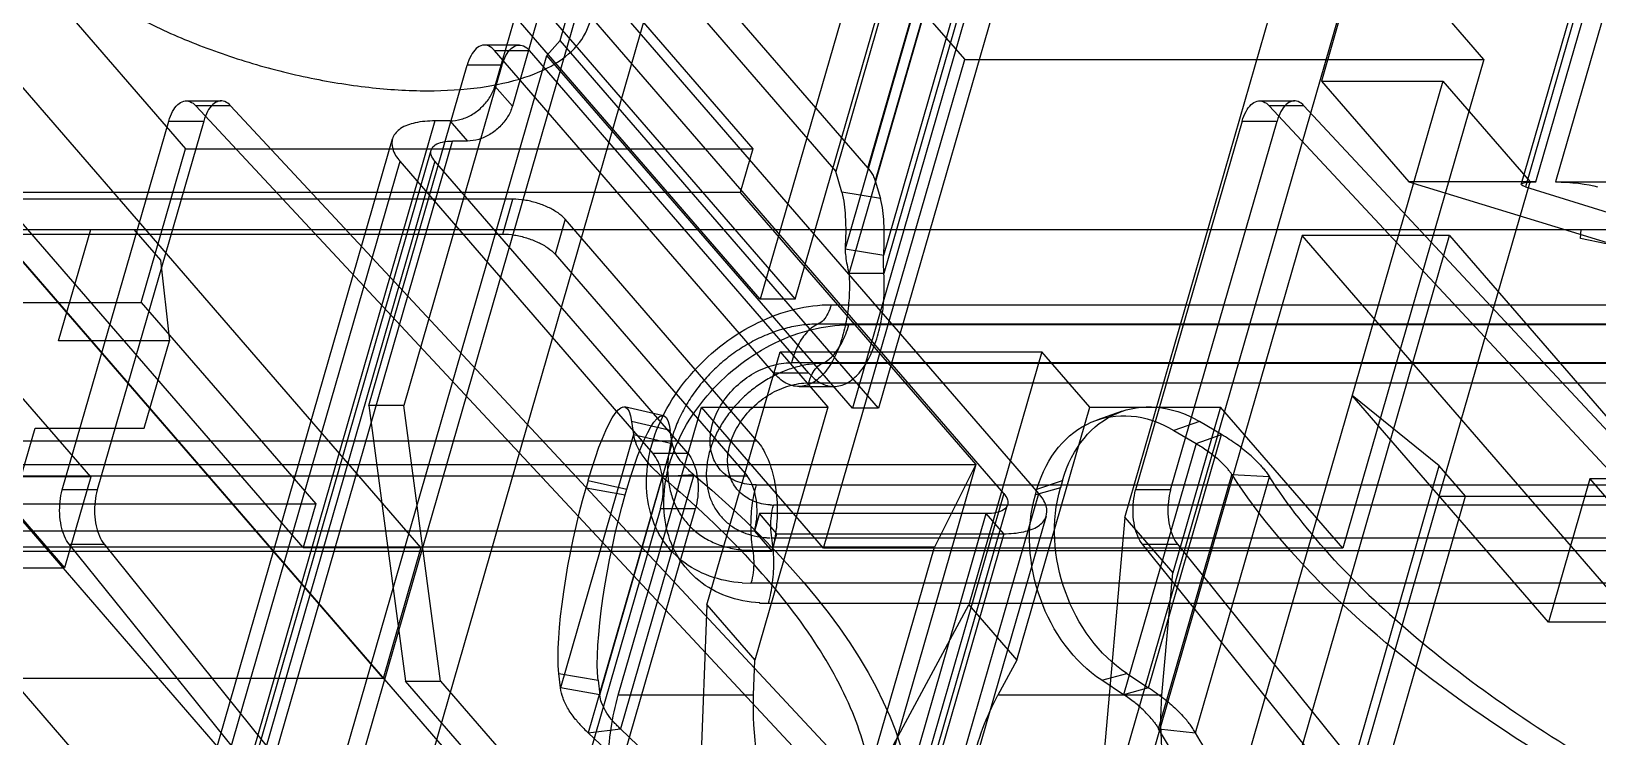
# Model space of a CAD drawing. Header units: millimetres. Extents: x -1 to 407, y -1 to 283.
# Drawn here: x 203.878 to 205.821, y 180.721 to 181.595 of the extents above; entities that cross this region are included whole.
import ezdxf

# ---------------------------------------------------------------- set-up
doc = ezdxf.new("R2010")
doc.units = ezdxf.units.MM
doc.header["$LTSCALE"] = 23.1
doc.layers.get('0').update_dxf_attribs({"linetype": 'CONTINUOUS'})
for name, color, linetype in [('001-PCB', 7, 'CONTINUOUS'), ('_242707', 7, 'CONTINUOUS'), ('_307065', 7, 'CONTINUOUS')]:
    doc.layers.add(name, color=color, linetype=linetype)

msp = doc.modelspace()

# ---------------------------------------------------------------- linework, layer by layer
at = {"color": 6, "linetype": 'Continuous'}
for p, q in [((204.7878, 182.4254), (204.1566, 180.2387)), ((204.2744, 180.347), (204.8744, 182.4254)), ((204.5341, 181.584), (204.7716, 182.4067)), ((205.1075, 182.3889), (204.7825, 181.2631)), ((204.8258, 181.2631), (205.1508, 182.3889)), ((205.1543, 182.3849), (204.8761, 181.4214)), ((204.9159, 181.4255), (205.1941, 182.3889)), ((205.2033, 182.3732), (204.9252, 181.4097)), ((205.174, 182.3172), (204.8877, 181.3254)), ((204.8926, 181.2947), (205.1849, 182.3072)), ((204.9356, 181.3176), (205.2222, 182.3101)), ((205.2282, 182.3072), (204.9359, 181.2947)), ((205.2347, 180.9923), (205.616, 182.3129)), ((205.7037, 182.3129), (205.4787, 181.5335)), ((203.3659, 182.2621), (204.0695, 181.4496)), ((204.0695, 182.2621), (204.7732, 181.4496)), ((205.9466, 182.1688), (205.7264, 181.4059)), ((205.7445, 181.4085), (205.9664, 182.1771)), ((205.9911, 182.1771), (205.7692, 181.4085)), ((205.9499, 182.1586), (205.7317, 181.4025)), ((204.2154, 180.955), (203.3277, 181.98)), ((204.3616, 180.955), (203.4739, 181.98)), ((205.0846, 181.0222), (204.2554, 181.9797)), ((205.1279, 181.0222), (204.2987, 181.9797)), ((205.1343, 181.9504), (204.8968, 181.1277)), ((205.1667, 181.9504), (204.9292, 181.1277)), ((203.952, 181.0426), (203.2809, 181.8176)), ((203.427, 181.8176), (204.3147, 180.7926)), ((204.5371, 181.813), (204.8761, 181.4214)), ((204.5804, 181.813), (204.9159, 181.4255)), ((203.2159, 181.7425), (203.9195, 180.93)), ((203.493, 181.7425), (204.4889, 180.5925)), ((204.8845, 181.7354), (205.0361, 181.5604)), ((205.6802, 181.5604), (205.5286, 181.7354)), ((205.5253, 181.7027), (205.2297, 180.6786)), ((204.4909, 181.6573), (204.4534, 181.5274)), ((204.7825, 181.2631), (204.4469, 181.6506)), ((204.4902, 181.6506), (204.8258, 181.2631)), ((204.5125, 181.6323), (204.475, 181.5024)), ((204.5179, 181.5652), (204.5341, 181.584)), ((204.9292, 181.1277), (204.5341, 181.584)), ((204.1241, 180.2012), (204.5179, 181.5652)), ((204.4837, 181.5782), (204.4404, 181.5782)), ((204.7993, 181.1715), (204.4529, 181.5715)), ((204.4529, 181.5715), (204.4962, 181.5715)), ((204.8426, 181.1715), (204.4962, 181.5715)), ((204.8968, 181.1277), (204.5179, 181.5652)), ((204.8611, 180.9542), (205.0361, 181.5604)), ((205.0361, 181.5604), (205.6802, 181.5604)), ((205.6802, 181.5604), (205.5052, 180.9542)), ((204.2969, 181.131), (204.4188, 181.5532)), ((204.4621, 181.5532), (204.3402, 181.131)), ((204.4621, 181.5532), (204.4188, 181.5532)), ((204.475, 181.5024), (204.4534, 181.5274)), ((205.6291, 181.5335), (205.2541, 180.2345)), ((205.4787, 181.5335), (205.5869, 181.4085)), ((205.4787, 181.5335), (205.6291, 181.5335)), ((205.6291, 181.5335), (205.7374, 181.4085)), ((204.0704, 181.5089), (204.1137, 181.5089)), ((204.0822, 181.503), (204.9407, 180.582)), ((204.1255, 181.503), (204.0822, 181.503)), ((204.984, 180.582), (204.1255, 181.503)), ((205.4019, 181.5089), (205.4452, 181.5089)), ((205.4137, 181.503), (206.2723, 180.582)), ((205.457, 181.503), (205.4137, 181.503)), ((206.3156, 180.582), (205.457, 181.503)), ((203.9167, 181.0266), (204.0488, 181.4839)), ((204.0921, 181.4839), (203.96, 181.0266)), ((204.379, 181.4841), (204.0245, 180.256)), ((204.0488, 181.4839), (204.0921, 181.4839)), ((204.3976, 181.4841), (204.379, 181.4841)), ((204.3976, 181.4841), (204.4192, 181.4591)), ((205.3803, 181.4839), (205.2482, 181.0266)), ((205.2915, 181.0266), (205.4236, 181.4839)), ((205.3803, 181.4839), (205.4236, 181.4839)), ((203.9719, 180.2345), (204.3262, 181.4618)), ((204.0145, 181.2591), (204.0695, 181.4496)), ((204.0199, 180.2206), (204.3742, 181.448)), ((204.0461, 180.231), (204.4006, 181.4591)), ((204.0695, 181.4496), (204.7732, 181.4496)), ((204.4192, 181.4591), (204.4006, 181.4591)), ((204.7732, 181.4496), (204.7575, 181.3955)), ((203.9883, 180.2306), (204.3357, 181.4341)), ((204.379, 181.4341), (204.0316, 180.2306)), ((204.6496, 181.0716), (204.3357, 181.4341)), ((204.6929, 181.0716), (204.379, 181.4341)), ((204.8836, 181.3958), (204.8761, 181.4214)), ((204.9252, 181.4097), (204.9315, 181.388)), ((205.5869, 181.4085), (205.8588, 181.3255)), ((205.7445, 181.4085), (205.5869, 181.4085)), ((205.6249, 181.0188), (205.7374, 181.4085)), ((205.7692, 181.4085), (205.9654, 181.4085)), ((204.7575, 181.3955), (201.3259, 181.3955)), ((204.4755, 181.3871), (201.7475, 181.3871)), ((204.463, 181.3438), (204.4755, 181.3871)), ((204.7575, 181.3955), (205.0498, 181.058)), ((204.9315, 181.388), (204.8836, 181.3958)), ((205.7317, 181.4025), (205.9782, 181.3255)), ((204.5404, 181.3621), (204.5279, 181.3188)), ((204.7786, 181.0871), (204.5404, 181.3621)), ((201.735, 181.3438), (204.463, 181.3438)), ((204.3733, 180.192), (203.3774, 181.342)), ((203.5603, 181.342), (204.5563, 180.192)), ((205.4548, 181.342), (205.2673, 180.6925)), ((205.4502, 180.6925), (205.6377, 181.342)), ((206.4507, 180.192), (205.4548, 181.342)), ((205.6377, 181.342), (205.4548, 181.342)), ((205.6377, 181.342), (206.6336, 180.192)), ((204.5279, 181.3188), (204.7661, 181.0438)), ((204.8877, 181.3254), (204.9356, 181.3176)), ((204.9359, 181.2947), (204.8926, 181.2947)), ((203.4733, 181.2591), (204.0145, 181.2591)), ((204.0145, 181.2591), (204.231, 181.0091)), ((204.8258, 181.2631), (204.7825, 181.2631)), ((204.8707, 181.2562), (207.2306, 181.2562)), ((207.2141, 181.2322), (204.8541, 181.2322)), ((207.2522, 181.2312), (204.8923, 181.2312)), ((204.7163, 180.884), (204.807, 181.1979)), ((204.807, 181.1979), (204.8665, 181.1292)), ((204.807, 181.1979), (205.1317, 181.1979)), ((205.1317, 181.1979), (205.0411, 180.884)), ((205.1913, 181.1292), (205.1317, 181.1979)), ((204.8426, 181.1715), (204.7993, 181.1715)), ((207.181, 181.1843), (204.8211, 181.1843)), ((207.2192, 181.1833), (204.8593, 181.1833)), ((204.8306, 181.1547), (204.8739, 181.1547)), ((204.8427, 181.1593), (207.2026, 181.1593)), ((204.2969, 181.131), (204.3426, 180.7895)), ((204.3402, 181.131), (204.2969, 181.131)), ((204.3859, 180.7895), (204.3402, 181.131)), ((204.6064, 180.772), (204.7095, 181.1292)), ((204.6623, 181.1185), (204.6143, 181.1294)), ((204.8611, 180.9542), (204.7095, 181.1292)), ((204.7095, 181.1292), (204.8665, 181.1292)), ((204.8665, 181.1292), (204.7759, 180.8153)), ((204.9292, 181.1277), (204.8968, 181.1277)), ((205.1006, 180.8153), (205.1913, 181.1292)), ((205.1913, 181.1292), (205.3536, 181.1292)), ((205.2316, 181.124), (205.1999, 181.1131)), ((205.3536, 181.1292), (205.2943, 180.9235)), ((205.5052, 180.9542), (205.3536, 181.1292)), ((204.6253, 181.0951), (204.5347, 180.7813)), ((204.6229, 181.1113), (204.6253, 181.0951)), ((204.6709, 181.1004), (204.6229, 181.1113)), ((204.6253, 181.0951), (204.6733, 181.0841)), ((204.6733, 181.0841), (204.6709, 181.1004)), ((205.2642, 180.7813), (205.3548, 181.0951)), ((205.3273, 181.1113), (205.2956, 181.1004)), ((205.2956, 181.1004), (205.3231, 181.0841)), ((205.3231, 181.0841), (205.3548, 181.0951)), ((205.3548, 181.0951), (205.3273, 181.1113)), ((204.7786, 181.0871), (201.964, 181.0871)), ((204.5834, 180.7726), (204.6733, 181.0841)), ((205.3231, 181.0841), (205.2332, 180.7726)), ((201.6182, 181.058), (205.0498, 181.058)), ((205.0498, 181.058), (204.2811, 178.395)), ((204.6929, 181.0716), (204.6496, 181.0716)), ((205.0498, 181.058), (204.9986, 180.9556)), ((205.4874, 180.58), (205.6249, 181.0563)), ((201.9515, 181.0438), (204.7661, 181.0438)), ((203.952, 181.0426), (203.4108, 181.0426)), ((203.952, 181.0426), (203.9195, 180.93)), ((204.569, 181.0384), (204.5664, 181.0292)), ((204.569, 181.0384), (204.617, 181.0275)), ((204.6607, 181.0429), (204.5691, 180.7254)), ((204.7, 181.0454), (204.609, 180.7302)), ((204.7, 181.0454), (204.6607, 181.0429)), ((205.1258, 181.0275), (205.1575, 181.0384)), ((205.1575, 181.0384), (205.1549, 181.0292)), ((205.2767, 180.7302), (205.3677, 181.0454)), ((205.3224, 180.7254), (205.4141, 181.0429)), ((205.4141, 181.0429), (205.3677, 181.0454)), ((205.8115, 181.0401), (205.7602, 180.8626)), ((205.8115, 181.0401), (205.9089, 180.9276)), ((207.1754, 181.0401), (205.8115, 181.0401)), ((203.96, 181.0266), (203.9167, 181.0266)), ((204.5664, 181.0292), (204.615, 181.0206)), ((204.615, 181.0206), (204.617, 181.0275)), ((204.7773, 181.0328), (207.1372, 181.0328)), ((205.0846, 181.0222), (204.9523, 180.5638)), ((204.9956, 180.5638), (205.1279, 181.0222)), ((205.1549, 181.0292), (205.1238, 181.0206)), ((205.1238, 181.0206), (205.1258, 181.0275)), ((205.2915, 181.0266), (205.2482, 181.0266)), ((203.6898, 181.0091), (204.231, 181.0091)), ((204.231, 181.0091), (204.2154, 180.955)), ((204.6588, 181.0033), (204.5228, 180.5322)), ((204.5661, 180.5322), (204.7021, 181.0033)), ((204.6588, 181.0033), (204.7021, 181.0033)), ((204.8031, 180.9722), (204.7815, 180.9972)), ((207.1589, 181.0078), (204.799, 181.0078)), ((204.9489, 180.5218), (205.0893, 181.0083)), ((205.0846, 180.9722), (205.0629, 180.9972)), ((204.9972, 180.5087), (205.1374, 180.9945)), ((205.2347, 180.9923), (205.2059, 180.6675)), ((205.2347, 180.9923), (205.2943, 180.9235)), ((204.754, 179.9317), (203.9252, 180.9591)), ((203.9252, 180.9591), (203.9685, 180.9591)), ((203.9685, 180.9591), (204.7973, 179.9317)), ((204.7752, 180.9755), (204.7969, 180.9505)), ((204.79, 180.9674), (204.7908, 180.9673)), ((204.7908, 180.9673), (204.7948, 180.9672)), ((204.7969, 180.9672), (207.1568, 180.9672)), ((206.0855, 179.9317), (205.2567, 180.9591)), ((205.2567, 180.9591), (205.3, 180.9591)), ((205.3, 180.9591), (206.1288, 179.9317)), ((204.9986, 180.9556), (201.6969, 180.9556)), ((204.2154, 180.955), (204.3616, 180.955)), ((204.2486, 178.3575), (204.9986, 180.9556)), ((204.3616, 180.955), (204.3147, 180.7926)), ((204.7731, 180.9516), (207.133, 180.9516)), ((205.5052, 180.9542), (204.8611, 180.9542)), ((201.8952, 180.93), (203.9195, 180.93)), ((205.2808, 180.772), (205.2943, 180.9235)), ((204.7601, 180.9113), (204.771, 180.911)), ((207.1309, 180.911), (204.771, 180.911)), ((204.7163, 180.884), (204.708, 180.6675)), ((204.7163, 180.884), (204.7759, 180.8153)), ((204.7927, 180.886), (207.1526, 180.886)), ((204.9245, 180.6675), (205.0411, 180.884)), ((205.0411, 180.884), (205.1006, 180.8153)), ((204.7742, 180.772), (204.7759, 180.8153)), ((205.1006, 180.8153), (205.0773, 180.772)), ((204.3147, 180.7926), (203.6273, 180.7926)), ((204.8623, 180.1895), (204.3426, 180.7895)), ((204.3426, 180.7895), (204.3859, 180.7895)), ((204.3859, 180.7895), (204.9056, 180.1895)), ((204.5347, 180.7813), (204.5327, 180.799)), ((204.5327, 180.799), (204.5814, 180.7904)), ((204.5814, 180.7904), (204.5834, 180.7726)), ((205.2061, 180.7904), (205.2372, 180.799)), ((205.2332, 180.7726), (205.2061, 180.7904)), ((205.2372, 180.799), (205.2642, 180.7813)), ((204.5834, 180.7726), (204.5347, 180.7813)), ((204.7742, 180.772), (204.6064, 180.772)), ((205.2808, 180.772), (205.0773, 180.772)), ((205.2642, 180.7813), (205.2332, 180.7726)), ((204.5691, 180.7254), (204.609, 180.7302)), ((205.2767, 180.7302), (205.3224, 180.7254))]:
    msp.add_line(p, q, dxfattribs=at)
at = {"color": 7, "linetype": 'Continuous'}
for p, q in [((205.7602, 180.8626), (205.5166, 181.1438)), ((205.6249, 181.0563), (205.5166, 181.1438)), ((205.6574, 181.0188), (205.6249, 181.0563)), ((205.6249, 181.0188), (205.4874, 180.5425)), ((205.5199, 180.5425), (205.6574, 181.0188)), ((205.6249, 181.0188), (206.9889, 181.0188)), ((204.3067, 178.3775), (205.0629, 180.9972)), ((204.7815, 180.9972), (204.7752, 180.9755)), ((205.0629, 180.9972), (204.7815, 180.9972)), ((204.7752, 180.9755), (201.9607, 180.9755)), ((205.0846, 180.9722), (204.3283, 178.3525)), ((204.7969, 180.9505), (204.8031, 180.9722)), ((204.8031, 180.9722), (205.0846, 180.9722)), ((201.9823, 180.9505), (204.7969, 180.9505)), ((207.1242, 180.8626), (205.7602, 180.8626))]:
    msp.add_line(p, q, dxfattribs=at)
at = {"color": 6, "linetype": 'Continuous'}
for centre, radius, start, end in [((204.799, 181.0818), 0.074, 266.636, 269.9635), ((204.7731, 181.0885), 0.1369, 266.2917, 270.0122), ((204.7926, 181.0533), 0.1674, 266.2786, 270.0214)]:
    msp.add_arc(centre, radius, start, end, dxfattribs=at)
at = {"color": 6, "linetype": 'Continuous', "extrusion": (0, 0, -1)}
for centre, major_axis, ratio, start_param, end_param in [((205.7644, 181.4024), (-0.0381, 0.0032), 0.135087, -0.547189, 1.009655), ((205.7891, 181.4024), (-0.0381, 0.0032), 0.135087, 1.009655, 2.566499), ((204.5794, 180.9579), (0.0348, 0.1716), 0.166237, -1.11632, 0.431172), ((205.2866, 180.9579), (-0.0521, 0.1671), 0.753786, -0.851946, 0.695545), ((204.6274, 180.9469), (0.0348, 0.1716), 0.166237, -1.116317, 0.431172), ((205.2549, 180.9469), (-0.0521, 0.1671), 0.753786, -0.851944, 0.695546), ((203.5221, 180.9681), (-1.3914, 0.408), 0.401419, 2.402419, 2.551909), ((203.5221, 180.9681), (-1.4394, 0.4221), 0.401419, 8.685604, 9.533878), ((206.7589, 180.9681), (-1.4564, 0.3624), 0.423626, 5.012153, 5.860427), ((206.7589, 180.9681), (-1.4079, 0.3503), 0.423626, -0.572249, -0.422759), ((204.5767, 180.9487), (0.0348, 0.1716), 0.166237, -2.663807, -1.116315), ((204.6254, 180.9401), (0.0348, 0.1716), 0.166237, -2.663806, -1.116317), ((205.2529, 180.9401), (-0.0521, 0.1671), 0.753786, -2.399433, -0.851944), ((205.2839, 180.9487), (-0.0521, 0.1671), 0.753786, -2.399433, -0.851941), ((204.8608, 180.672), (-0.0438, 0.1993), 0.376233, -2.535443, -0.964647), ((205.3674, 180.672), (-0.0359, 0.1995), 0.402532, -2.545686, -0.974891), ((203.4113, 180.5842), (-1.3949, 0.3959), 0.464593, 2.406182, 2.555672), ((203.4113, 180.5842), (-1.443, 0.4096), 0.464593, 8.689367, 9.537641), ((206.6481, 180.5842), (-1.4252, 0.4706), 0.441408, -1.303516, -0.455242), ((206.6481, 180.5842), (-1.3777, 0.4549), 0.441408, 4.979669, 5.827943)]:
    msp.add_ellipse(centre, major_axis=major_axis, ratio=ratio, start_param=start_param, end_param=end_param, dxfattribs=at)
at = {"color": 6, "linetype": 'Continuous'}
for points, knots in [([(203.9997, 181.6178), (204.022, 181.6057), (204.069, 181.5836), (204.143, 181.5571), (204.2195, 181.5372), (204.2954, 181.5247), (204.3456, 181.5215), (204.3699, 181.5215)], [0, 0, 0, 0, 0.19721, 0.402826, 0.609838, 0.811137, 1, 1, 1, 1]), ([(204.3699, 181.5215), (204.3918, 181.5215), (204.4326, 181.5238), (204.488, 181.5355), (204.5319, 181.5548), (204.5627, 181.5823), (204.572, 181.6062), (204.5734, 181.6178)], [0, 0, 0, 0, 0.270101, 0.502837, 0.696453, 0.856525, 1, 1, 1, 1]), ([(204.4529, 181.5715), (204.4509, 181.5738), (204.4464, 181.5777), (204.4373, 181.5788), (204.4292, 181.5738), (204.4229, 181.5649), (204.42, 181.5574), (204.4188, 181.5532)], [0, 0, 0, 0, 0.186516, 0.344902, 0.517523, 0.734269, 1, 1, 1, 1]), ([(204.4621, 181.5532), (204.4633, 181.5574), (204.4662, 181.5649), (204.4725, 181.5738), (204.4806, 181.5788), (204.4897, 181.5777), (204.4942, 181.5738), (204.4962, 181.5715)], [0, 0, 0, 0, 0.265761, 0.482512, 0.655126, 0.813504, 1, 1, 1, 1]), ([(204.3976, 181.4841), (204.4023, 181.4841), (204.4121, 181.4857), (204.4259, 181.4919), (204.4381, 181.5015), (204.4478, 181.5134), (204.452, 181.5227), (204.4534, 181.5274)], [0, 0, 0, 0, 0.189263, 0.390894, 0.598495, 0.804014, 1, 1, 1, 1]), ([(204.0488, 181.4839), (204.0499, 181.4881), (204.0528, 181.4954), (204.059, 181.5043), (204.0668, 181.5093), (204.0757, 181.5087), (204.0802, 181.5051), (204.0822, 181.503)], [0, 0, 0, 0, 0.266298, 0.484654, 0.659098, 0.817146, 1, 1, 1, 1]), ([(204.1255, 181.503), (204.1235, 181.5051), (204.119, 181.5087), (204.1101, 181.5093), (204.1023, 181.5043), (204.0961, 181.4954), (204.0932, 181.4881), (204.0921, 181.4839)], [0, 0, 0, 0, 0.182873, 0.34093, 0.51538, 0.733731, 1, 1, 1, 1]), ([(204.475, 181.5024), (204.4737, 181.4977), (204.4694, 181.4884), (204.4598, 181.4765), (204.4475, 181.4669), (204.4338, 181.4607), (204.4239, 181.4591), (204.4192, 181.4591)], [0, 0, 0, 0, 0.196011, 0.401543, 0.609144, 0.810762, 1, 1, 1, 1]), ([(205.3803, 181.4839), (205.3815, 181.4881), (205.3843, 181.4954), (205.3905, 181.5043), (205.3983, 181.5093), (205.4072, 181.5087), (205.4117, 181.5051), (205.4137, 181.503)], [0, 0, 0, 0, 0.266298, 0.484654, 0.659098, 0.817146, 1, 1, 1, 1]), ([(205.457, 181.503), (205.455, 181.5051), (205.4505, 181.5087), (205.4416, 181.5093), (205.4338, 181.5043), (205.4276, 181.4954), (205.4248, 181.4881), (205.4236, 181.4839)], [0, 0, 0, 0, 0.182873, 0.34093, 0.51538, 0.733731, 1, 1, 1, 1]), ([(204.379, 181.4841), (204.3707, 181.4841), (204.3559, 181.4829), (204.3371, 181.4767), (204.325, 181.4645), (204.3254, 181.4476), (204.3317, 181.4386), (204.3357, 181.4341)], [0, 0, 0, 0, 0.274029, 0.486947, 0.647888, 0.801387, 1, 1, 1, 1]), ([(204.379, 181.4341), (204.377, 181.4364), (204.3738, 181.4409), (204.3736, 181.4493), (204.3797, 181.4554), (204.3891, 181.4585), (204.3965, 181.4591), (204.4006, 181.4591)], [0, 0, 0, 0, 0.198634, 0.352139, 0.513086, 0.726001, 1, 1, 1, 1]), ([(204.9159, 181.4255), (204.9174, 181.4238), (204.9201, 181.4204), (204.9232, 181.4151), (204.9247, 181.4115), (204.9252, 181.4097)], [0, 0, 0, 0, 0.366654, 0.699033, 1, 1, 1, 1]), ([(204.5404, 181.3621), (204.5379, 181.3651), (204.5312, 181.3707), (204.5192, 181.3774), (204.5051, 181.3827), (204.4904, 181.3862), (204.4803, 181.3871), (204.4755, 181.3871)], [0, 0, 0, 0, 0.165167, 0.362077, 0.577641, 0.795783, 1, 1, 1, 1]), ([(204.8836, 181.3958), (204.8864, 181.3861), (204.8889, 181.3624), (204.8886, 181.3389), (204.8877, 181.3254)], [0, 0, 0, 0, 0.428527, 1, 1, 1, 1]), ([(204.9356, 181.3176), (204.9365, 181.331), (204.9368, 181.3546), (204.9343, 181.3783), (204.9315, 181.388)], [0, 0, 0, 0, 0.571473, 1, 1, 1, 1]), ([(204.463, 181.3438), (204.4678, 181.3438), (204.4779, 181.3429), (204.4926, 181.3394), (204.5067, 181.334), (204.5187, 181.3274), (204.5254, 181.3218), (204.5279, 181.3188)], [0, 0, 0, 0, 0.204244, 0.4224, 0.637962, 0.834856, 1, 1, 1, 1]), ([(204.8877, 181.3254), (204.8878, 181.3222), (204.8884, 181.3156), (204.8901, 181.3054), (204.8917, 181.2983), (204.8926, 181.2947)], [0, 0, 0, 0, 0.305549, 0.639205, 1, 1, 1, 1]), ([(204.9359, 181.2947), (204.9358, 181.2974), (204.9355, 181.3026), (204.9353, 181.3103), (204.9355, 181.3152), (204.9356, 181.3176)], [0, 0, 0, 0, 0.355303, 0.68945, 1, 1, 1, 1]), ([(204.8926, 181.2947), (204.8932, 181.2858), (204.8933, 181.268), (204.8907, 181.2421), (204.887, 181.2253), (204.8847, 181.2172)], [0, 0, 0, 0, 0.342264, 0.679396, 1, 1, 1, 1]), ([(204.928, 181.2172), (204.9303, 181.2253), (204.934, 181.2421), (204.9366, 181.268), (204.9365, 181.2858), (204.9359, 181.2947)], [0, 0, 0, 0, 0.320604, 0.657736, 1, 1, 1, 1]), ([(204.7601, 180.9113), (204.7463, 180.9122), (204.7195, 180.9175), (204.6842, 180.9368), (204.6576, 180.9662), (204.6428, 181.0038), (204.6398, 181.0462), (204.6485, 181.0907), (204.6687, 181.1343), (204.6985, 181.1745), (204.7359, 181.2091), (204.7787, 181.2353), (204.8241, 181.2521), (204.8555, 181.2562), (204.8707, 181.2562)], [0, 0, 0, 0, 0.077138, 0.149822, 0.220677, 0.29346, 0.371056, 0.454411, 0.543555, 0.636948, 0.731882, 0.825697, 0.915326, 1, 1, 1, 1]), ([(204.8707, 181.2562), (204.8696, 181.2524), (204.867, 181.2456), (204.8616, 181.2371), (204.8567, 181.2333), (204.8541, 181.2322)], [0, 0, 0, 0, 0.393558, 0.726571, 1, 1, 1, 1]), ([(204.7818, 180.8863), (204.7678, 180.8872), (204.7408, 180.8925), (204.7053, 180.912), (204.679, 180.9418), (204.6641, 180.9792), (204.6613, 181.0214), (204.6702, 181.0656), (204.6901, 181.109), (204.7196, 181.1492), (204.7569, 181.1836), (204.7997, 181.21), (204.8454, 181.227), (204.877, 181.2312), (204.8923, 181.2312)], [0, 0, 0, 0, 0.077878, 0.150893, 0.22193, 0.294532, 0.371598, 0.454523, 0.543086, 0.635792, 0.730349, 0.824123, 0.914626, 1, 1, 1, 1]), ([(204.8541, 181.2322), (204.8475, 181.2322), (204.8339, 181.2312), (204.8135, 181.2271), (204.7931, 181.2203), (204.7732, 181.2111), (204.754, 181.1996), (204.736, 181.1859), (204.7195, 181.1705), (204.7048, 181.1535), (204.6922, 181.1353), (204.682, 181.1163), (204.6743, 181.0967), (204.6694, 181.0771), (204.6672, 181.0577), (204.6679, 181.039), (204.6715, 181.0213), (204.6778, 181.0049), (204.6869, 180.9902), (204.6985, 180.9775), (204.7124, 180.9671), (204.7282, 180.9592), (204.7457, 180.9539), (204.758, 180.9523), (204.7642, 180.9518)], [0, 0, 0, 0, 0.04564, 0.093024, 0.141953, 0.192128, 0.243194, 0.294761, 0.346392, 0.397639, 0.448076, 0.497336, 0.545124, 0.591211, 0.635492, 0.678022, 0.718991, 0.758717, 0.797664, 0.836404, 0.875531, 0.915578, 0.956972, 1, 1, 1, 1]), ([(204.8541, 181.2322), (204.8492, 181.2301), (204.8394, 181.2225), (204.8284, 181.2057), (204.8233, 181.192), (204.8211, 181.1843)], [0, 0, 0, 0, 0.269646, 0.601807, 1, 1, 1, 1]), ([(204.8593, 181.1833), (204.8642, 181.1853), (204.874, 181.193), (204.885, 181.2098), (204.8901, 181.2235), (204.8923, 181.2312)], [0, 0, 0, 0, 0.269645, 0.601807, 1, 1, 1, 1]), ([(204.8847, 181.2172), (204.8821, 181.2083), (204.8761, 181.1921), (204.8635, 181.1719), (204.8483, 181.1583), (204.8306, 181.1531), (204.8128, 181.1582), (204.8036, 181.1665), (204.7993, 181.1715)], [0, 0, 0, 0, 0.224103, 0.415062, 0.572478, 0.707045, 0.841801, 1, 1, 1, 1]), ([(204.8426, 181.1715), (204.8469, 181.1665), (204.8561, 181.1582), (204.8739, 181.1531), (204.8916, 181.1583), (204.9068, 181.1719), (204.9194, 181.1921), (204.9254, 181.2083), (204.928, 181.2172)], [0, 0, 0, 0, 0.158189, 0.292939, 0.427503, 0.584918, 0.775882, 1, 1, 1, 1]), ([(204.8593, 181.1833), (204.8539, 181.1833), (204.8429, 181.1825), (204.8264, 181.179), (204.81, 181.1733), (204.794, 181.1655), (204.7787, 181.1558), (204.7645, 181.1444), (204.7516, 181.1315), (204.7404, 181.1174), (204.731, 181.1025), (204.7236, 181.0869), (204.7185, 181.0711), (204.7157, 181.0553), (204.7153, 181.0399), (204.7174, 181.0253), (204.7218, 181.0117), (204.7286, 180.9995), (204.7375, 180.9889), (204.7484, 180.9802), (204.7611, 180.9735), (204.7751, 180.9691), (204.785, 180.9677), (204.79, 180.9674)], [0, 0, 0, 0, 0.047857, 0.097621, 0.149054, 0.201803, 0.255448, 0.309534, 0.363549, 0.41698, 0.469367, 0.520311, 0.569498, 0.616749, 0.66204, 0.705511, 0.747479, 0.78844, 0.829025, 0.869908, 0.911717, 0.954966, 1, 1, 1, 1]), ([(204.7773, 181.0328), (204.7697, 181.0328), (204.7549, 181.035), (204.736, 181.0461), (204.7236, 181.0638), (204.719, 181.0856), (204.7224, 181.1093), (204.733, 181.1326), (204.7497, 181.1535), (204.7711, 181.1704), (204.7953, 181.1815), (204.8127, 181.1843), (204.8211, 181.1843)], [0, 0, 0, 0, 0.094861, 0.182105, 0.266584, 0.355552, 0.453357, 0.559542, 0.670943, 0.784228, 0.895716, 1, 1, 1, 1]), ([(204.8427, 181.1593), (204.8438, 181.1631), (204.8464, 181.1699), (204.8518, 181.1784), (204.8567, 181.1822), (204.8593, 181.1833)], [0, 0, 0, 0, 0.393568, 0.726572, 1, 1, 1, 1]), ([(204.7947, 181.0079), (204.7876, 181.0083), (204.7737, 181.0113), (204.756, 181.0228), (204.7445, 181.0406), (204.7408, 181.0624), (204.7445, 181.086), (204.7557, 181.109), (204.7726, 181.1296), (204.7938, 181.146), (204.8177, 181.1566), (204.8345, 181.1593), (204.8427, 181.1593)], [0, 0, 0, 0, 0.090541, 0.175823, 0.260777, 0.351493, 0.450716, 0.558782, 0.672454, 0.786246, 0.896143, 1, 1, 1, 1]), ([(204.6253, 181.0951), (204.6259, 181.0909), (204.6285, 181.0821), (204.6356, 181.0694), (204.6421, 181.0613), (204.6458, 181.0573)], [0, 0, 0, 0, 0.290817, 0.621858, 1, 1, 1, 1]), ([(205.4029, 181.0573), (205.3988, 181.0618), (205.3894, 181.0709), (205.3732, 181.0835), (205.3612, 181.0913), (205.3548, 181.0951)], [0, 0, 0, 0, 0.302217, 0.63657, 1, 1, 1, 1]), ([(204.6733, 181.0841), (204.6738, 181.081), (204.6757, 181.0745), (204.6811, 181.0651), (204.686, 181.0591), (204.6887, 181.0561)], [0, 0, 0, 0, 0.290658, 0.621767, 1, 1, 1, 1]), ([(204.7786, 181.0871), (204.7837, 181.0813), (204.7923, 181.0664), (204.8003, 181.0404), (204.8041, 181.0108), (204.8033, 180.9802), (204.7996, 180.9601), (204.7969, 180.9505)], [0, 0, 0, 0, 0.163304, 0.357047, 0.570769, 0.790178, 1, 1, 1, 1]), ([(205.3231, 181.0841), (205.3279, 181.0813), (205.3369, 181.0756), (205.3491, 181.0662), (205.3562, 181.0595), (205.3593, 181.0561)], [0, 0, 0, 0, 0.363751, 0.698115, 1, 1, 1, 1]), ([(204.6607, 181.0429), (204.6589, 181.0444), (204.6554, 181.0475), (204.6504, 181.0523), (204.6473, 181.0556), (204.6458, 181.0573)], [0, 0, 0, 0, 0.347014, 0.680418, 1, 1, 1, 1]), ([(204.6588, 181.0033), (204.6601, 181.0081), (204.662, 181.0181), (204.6624, 181.0334), (204.6605, 181.0482), (204.6564, 181.0612), (204.6521, 181.0687), (204.6496, 181.0716)], [0, 0, 0, 0, 0.209849, 0.429272, 0.642992, 0.836718, 1, 1, 1, 1]), ([(204.6887, 181.0561), (204.6899, 181.0549), (204.6922, 181.0525), (204.696, 181.0489), (204.6986, 181.0466), (204.7, 181.0454)], [0, 0, 0, 0, 0.319411, 0.652816, 1, 1, 1, 1]), ([(204.6929, 181.0716), (204.6954, 181.0687), (204.6997, 181.0612), (204.7038, 181.0482), (204.7057, 181.0334), (204.7053, 181.0181), (204.7034, 181.0081), (204.7021, 181.0033)], [0, 0, 0, 0, 0.163304, 0.357047, 0.570769, 0.790178, 1, 1, 1, 1]), ([(205.3677, 181.0454), (205.3669, 181.0467), (205.3652, 181.0491), (205.3624, 181.0526), (205.3604, 181.055), (205.3593, 181.0561)], [0, 0, 0, 0, 0.317509, 0.650763, 1, 1, 1, 1]), ([(205.4029, 181.0573), (205.4044, 181.0557), (205.4071, 181.0526), (205.4108, 181.0478), (205.413, 181.0445), (205.4141, 181.0429)], [0, 0, 0, 0, 0.349023, 0.682277, 1, 1, 1, 1]), ([(204.7752, 180.9755), (204.7766, 180.9803), (204.7785, 180.9904), (204.7788, 181.0057), (204.7769, 181.0205), (204.7729, 181.0335), (204.7686, 181.0409), (204.7661, 181.0438)], [0, 0, 0, 0, 0.209848, 0.429271, 0.642992, 0.836718, 1, 1, 1, 1]), ([(203.9252, 180.9591), (203.9228, 180.9621), (203.9187, 180.9696), (203.9149, 180.9825), (203.9131, 180.9971), (203.9136, 181.0121), (203.9154, 181.0219), (203.9167, 181.0266)], [0, 0, 0, 0, 0.165473, 0.360035, 0.5733, 0.791486, 1, 1, 1, 1]), ([(203.96, 181.0266), (203.9587, 181.0219), (203.9569, 181.0121), (203.9564, 180.9971), (203.9582, 180.9825), (203.962, 180.9696), (203.9661, 180.9621), (203.9685, 180.9591)], [0, 0, 0, 0, 0.208539, 0.426739, 0.640002, 0.834548, 1, 1, 1, 1]), ([(204.7773, 181.0328), (204.7749, 181.0244), (204.7714, 181.0066), (204.77, 180.9793), (204.7716, 180.9607), (204.7731, 180.9516)], [0, 0, 0, 0, 0.321058, 0.660216, 1, 1, 1, 1]), ([(205.0846, 181.0222), (205.0866, 181.0199), (205.0897, 181.0154), (205.0899, 181.007), (205.0839, 181.0009), (205.0745, 180.9978), (205.0671, 180.9972), (205.0629, 180.9972)], [0, 0, 0, 0, 0.198634, 0.352139, 0.513086, 0.726001, 1, 1, 1, 1]), ([(205.0846, 180.9722), (205.0929, 180.9722), (205.1077, 180.9734), (205.1265, 180.9796), (205.1386, 180.9918), (205.1382, 181.0087), (205.1318, 181.0176), (205.1279, 181.0222)], [0, 0, 0, 0, 0.274029, 0.486947, 0.647888, 0.801387, 1, 1, 1, 1]), ([(205.2567, 180.9591), (205.2543, 180.9621), (205.2502, 180.9696), (205.2464, 180.9825), (205.2446, 180.9971), (205.2451, 181.0121), (205.2469, 181.0219), (205.2482, 181.0266)], [0, 0, 0, 0, 0.165473, 0.360035, 0.5733, 0.791486, 1, 1, 1, 1]), ([(205.2915, 181.0266), (205.2902, 181.0219), (205.2884, 181.0121), (205.2879, 180.9971), (205.2897, 180.9825), (205.2935, 180.9696), (205.2976, 180.9621), (205.3, 180.9591)], [0, 0, 0, 0, 0.208539, 0.426739, 0.640002, 0.834548, 1, 1, 1, 1]), ([(204.7969, 180.9672), (204.7961, 180.9717), (204.7953, 180.9809), (204.796, 180.9946), (204.7977, 181.0035), (204.799, 181.0078)], [0, 0, 0, 0, 0.33542, 0.674672, 1, 1, 1, 1]), ([(204.7927, 180.886), (204.7951, 180.8944), (204.7986, 180.9121), (204.8, 180.9395), (204.7984, 180.958), (204.7969, 180.9672)], [0, 0, 0, 0, 0.321058, 0.660216, 1, 1, 1, 1]), ([(204.8874, 180.5017), (204.9017, 180.5249), (204.923, 180.5771), (204.9253, 180.6645), (204.8989, 180.756), (204.8459, 180.85), (204.7974, 180.9095), (204.7696, 180.9396)], [0, 0, 0, 0, 0.167652, 0.338946, 0.528937, 0.747669, 1, 1, 1, 1]), ([(204.7731, 180.9516), (204.7739, 180.947), (204.7747, 180.9378), (204.774, 180.9242), (204.7723, 180.9152), (204.771, 180.911)], [0, 0, 0, 0, 0.335428, 0.674674, 1, 1, 1, 1]), ([(205.4949, 180.9396), (205.5264, 180.9055), (205.5984, 180.8382), (205.7225, 180.7454), (205.8664, 180.6568), (206.0275, 180.5741), (206.1419, 180.525), (206.2014, 180.5017)], [0, 0, 0, 0, 0.166516, 0.351845, 0.554284, 0.77135, 1, 1, 1, 1]), ([(204.5544, 180.7408), (204.5508, 180.7451), (204.5444, 180.7538), (204.5376, 180.7675), (204.5352, 180.7768), (204.5347, 180.7813)], [0, 0, 0, 0, 0.373598, 0.704842, 1, 1, 1, 1]), ([(204.598, 180.7419), (204.5953, 180.7452), (204.5906, 180.7518), (204.5855, 180.7622), (204.5837, 180.7693), (204.5834, 180.7726)], [0, 0, 0, 0, 0.37223, 0.703575, 1, 1, 1, 1]), ([(204.643, 180.4987), (204.636, 180.5069), (204.6232, 180.5264), (204.609, 180.5604), (204.5989, 180.5997), (204.5933, 180.6424), (204.5925, 180.6866), (204.5965, 180.7302), (204.6025, 180.7584), (204.6064, 180.772)], [0, 0, 0, 0, 0.113445, 0.243348, 0.386841, 0.539568, 0.696351, 0.851656, 1, 1, 1, 1]), ([(205.0706, 180.4987), (205.0641, 180.5063), (205.0524, 180.5251), (205.0412, 180.5587), (205.036, 180.598), (205.0369, 180.641), (205.0442, 180.6861), (205.0575, 180.7305), (205.0702, 180.7588), (205.0773, 180.772)], [0, 0, 0, 0, 0.103849, 0.229036, 0.367437, 0.516938, 0.676921, 0.843224, 1, 1, 1, 1]), ([(205.2686, 180.7419), (205.2656, 180.7456), (205.2587, 180.7529), (205.2468, 180.7632), (205.2379, 180.7695), (205.2332, 180.7726)], [0, 0, 0, 0, 0.304528, 0.638826, 1, 1, 1, 1]), ([(205.2642, 180.7813), (205.2705, 180.7772), (205.2824, 180.7688), (205.2983, 180.7553), (205.3075, 180.7456), (205.3116, 180.7408)], [0, 0, 0, 0, 0.361499, 0.695805, 1, 1, 1, 1]), ([(204.5544, 180.7408), (204.5559, 180.739), (204.5589, 180.7355), (204.5638, 180.7304), (204.5673, 180.727), (204.5691, 180.7254)], [0, 0, 0, 0, 0.320608, 0.654, 1, 1, 1, 1]), ([(204.609, 180.7302), (204.6077, 180.7315), (204.6051, 180.734), (204.6014, 180.7379), (204.5991, 180.7406), (204.598, 180.7419)], [0, 0, 0, 0, 0.345831, 0.679222, 1, 1, 1, 1]), ([(205.2686, 180.7419), (205.2696, 180.7406), (205.2716, 180.7381), (205.2743, 180.7342), (205.2759, 180.7316), (205.2767, 180.7302)], [0, 0, 0, 0, 0.3476, 0.68086, 1, 1, 1, 1]), ([(205.3224, 180.7254), (205.3214, 180.7271), (205.3192, 180.7306), (205.3156, 180.7357), (205.313, 180.7391), (205.3116, 180.7408)], [0, 0, 0, 0, 0.318946, 0.652205, 1, 1, 1, 1])]:
    msp.add_open_spline(points, degree=3, knots=knots, dxfattribs=at)
at = {"layer": '001-PCB', "color": 7, "linetype": 'Continuous'}
msp.add_line((189.7132, 181.3496), (226.5193, 181.3496), dxfattribs=at)
at = {"layer": '_242707', "color": 7, "linetype": 'Continuous'}
for p, q in [((205.8001, 181.3384), (205.8007, 181.3496)), ((206.5517, 181.182), (205.8001, 181.3384))]:
    msp.add_line(p, q, dxfattribs=at)
at = {"layer": '_307065', "color": 7, "linetype": 'Continuous'}
for p, q in [((203.912, 181.2115), (203.9519, 181.3496)), ((204.0056, 181.3496), (204.0387, 181.3115)), ((204.0387, 181.3115), (204.0495, 181.2115)), ((204.0495, 181.2115), (203.912, 181.2115)), ((204.0182, 181.1032), (204.0495, 181.2115)), ((203.8517, 180.995), (203.8829, 181.1032)), ((203.8829, 181.1032), (204.0182, 181.1032))]:
    msp.add_line(p, q, dxfattribs=at)

doc.saveas('drawing.dxf')
